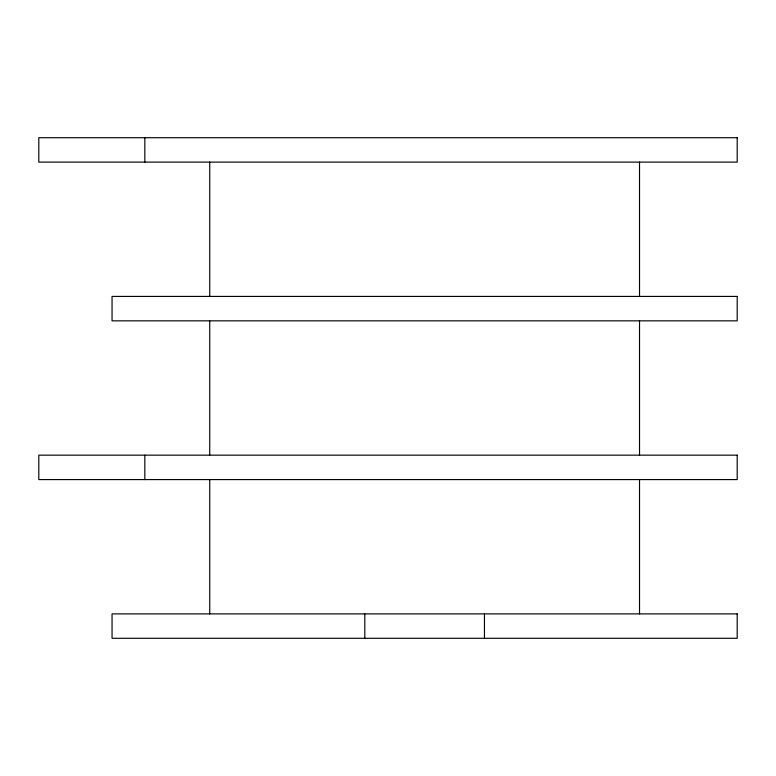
<?xml version="1.0" encoding="UTF-8"?>
<svg xmlns="http://www.w3.org/2000/svg" width="776" height="776" viewBox="0 0 776 776"><rect width="100%" height="100%" fill="white"/><g stroke="black" fill="none" stroke-linecap="round" stroke-linejoin="round"><path stroke-width="1.16" d="M639.521 162.116L639.521 296.422M639.521 320.847L639.521 455.153M639.521 479.578L639.521 613.884M484.457 613.884L484.457 638.299M364.798 613.884L364.798 638.299M209.733 162.116L209.733 296.422M209.733 320.847L209.733 455.153M209.733 479.578L209.733 613.884M144.831 137.701L144.831 162.116M144.831 455.153L144.831 479.578M737.2 137.701L38.8 137.701L38.8 162.116L737.2 162.116L737.2 137.701M737.2 296.422L112.054 296.422L112.054 320.847L737.2 320.847L737.2 296.422M737.2 455.153L38.8 455.153L38.8 479.578L737.2 479.578L737.2 455.153M737.2 613.884L112.054 613.884L112.054 638.299L737.2 638.299L737.2 613.884"/></g></svg>
